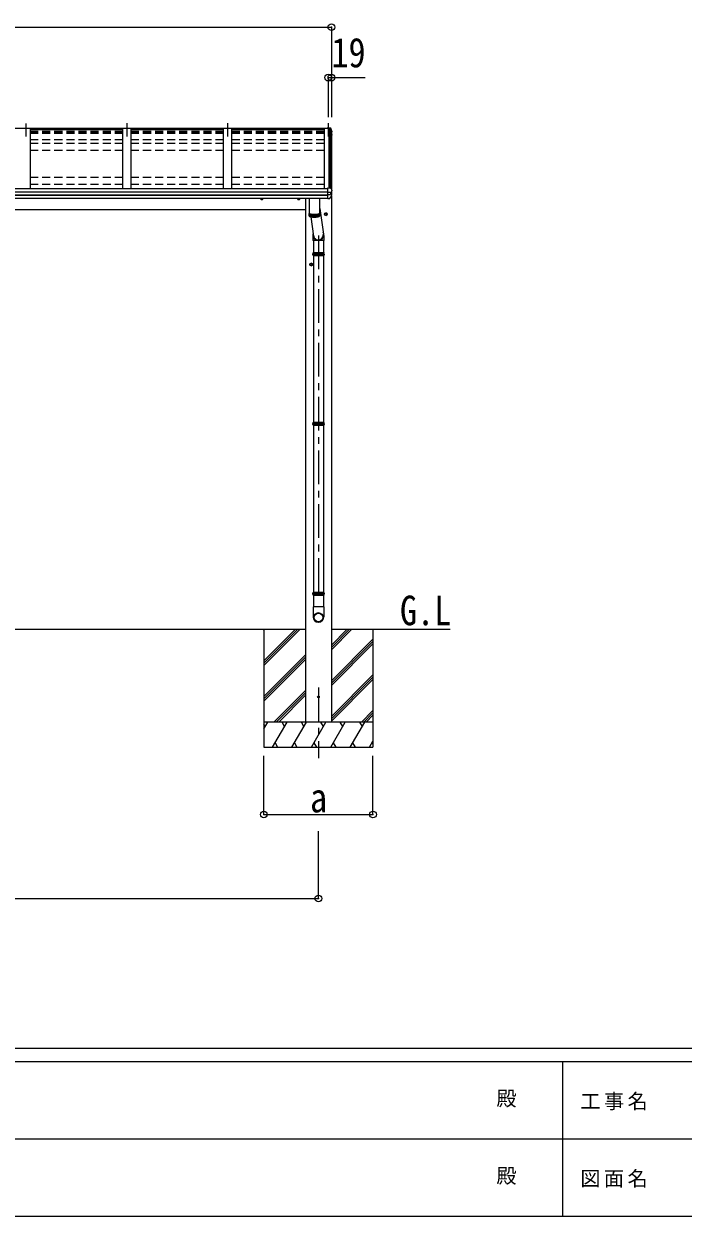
# Model space of a CAD drawing. Units: millimetres at full size, sheet at 1:40; details may follow other scales. Extents: x -11243 to 11243, y -7760 to 7760.
# Drawn here: x -3807 to 119, y -7760 to -665 of the extents above; entities that cross this region are included whole.
import ezdxf
from ezdxf.enums import TextEntityAlignment as Align

# ---------------------------------------------------------------- set-up
doc = ezdxf.new("R2010")
doc.units = ezdxf.units.MM
doc.header["$LTSCALE"] = 40
doc.header["$PDMODE"] = 32
doc.header["$PDSIZE"] = 40
doc.linetypes.add('CHAIN1', pattern=[8, 5, -1, 1, -1])
doc.linetypes.add('DASHED1', pattern=[1.8, 1.2, -0.6])
for name, color, linetype, lineweight in [('0-0_0', 7, 'Continuous', 9), ('0-1_本体', 5, 'CHAIN1', 9), ('0-3_ELV2', 4, 'Continuous', 9), ('0-6_OTH_LINE', 6, 'Continuous', 9), ('0-7_SHAPE', 4, 'Continuous', 9), ('0-9_OUTLINE', 7, 'Continuous', 9), ('F-0_240', 7, 'Continuous', 9)]:
    doc.layers.add(name, color=color, linetype=linetype, lineweight=lineweight)
doc.styles.add('ＭＳ ゴシック', font='')
doc.styles.get('ＭＳ ゴシック').set_extended_font_data('MS Gothic')

msp = doc.modelspace()

# ---------------------------------------------------------------- linework, layer by layer
at = {"layer": '0-0_0'}
for p, q in [((-2129.64, -4269.81), (-7258.64, -4269.81)), ((-2377.64, -4269.81), (-2377.64, -4969.81)), ((-2377.64, -4455.79), (-2191.66, -4269.81)), ((-2377.64, -4469.93), (-2177.52, -4269.81)), ((-2377.64, -4484.07), (-2163.38, -4269.81)), ((-2377.64, -4271.94), (-2375.51, -4269.81)), ((-1268.02, -4269.81), (-1975.64, -4269.81)), ((-1975.64, -4390.44), (-1855.01, -4269.81)), ((-1975.64, -4376.3), (-1869.15, -4269.81)), ((-1975.64, -4362.16), (-1883.3, -4269.81)), ((-1975.64, -4574.29), (-1727.64, -4326.29)), ((-1727.64, -4269.81), (-1727.64, -4969.81)), ((-1975.64, -4588.43), (-1727.64, -4340.43)), ((-1975.64, -4602.57), (-1727.64, -4354.57)), ((-2377.64, -4667.92), (-2129.64, -4419.92)), ((-2377.64, -4682.06), (-2129.64, -4434.06)), ((-2377.64, -4696.2), (-2129.64, -4448.2)), ((-1975.64, -4786.42), (-1727.64, -4538.42)), ((-1975.64, -4800.56), (-1727.64, -4552.56)), ((-1975.64, -4814.7), (-1727.64, -4566.7)), ((-2317.4, -4819.81), (-2129.64, -4632.05)), ((-2303.26, -4819.81), (-2129.64, -4646.19)), ((-2289.12, -4819.81), (-2129.64, -4660.34)), ((-1796.9, -4819.81), (-1727.64, -4750.55)), ((-1727.64, -4819.81), (-2377.64, -4819.81)), ((-2377.64, -4859.9), (-2354.49, -4819.81)), ((-2325.63, -4969.81), (-2239.02, -4819.81)), ((-2254.02, -4845.79), (-2269.03, -4819.81)), ((-2210.16, -4969.81), (-2123.55, -4819.81)), ((-2138.55, -4845.79), (-2153.56, -4819.81)), ((-2094.69, -4969.81), (-2008.08, -4819.81)), ((-2023.08, -4845.79), (-2038.09, -4819.81)), ((-1979.22, -4969.81), (-1892.61, -4819.81)), ((-1907.61, -4845.79), (-1922.61, -4819.81)), ((-1863.75, -4969.81), (-1777.14, -4819.81)), ((-1807.14, -4819.81), (-1792.14, -4845.79)), ((-1782.76, -4819.81), (-1727.64, -4764.69)), ((-1768.62, -4819.81), (-1727.64, -4778.84)), ((-2369.49, -4845.79), (-2377.64, -4831.68)), ((-2310.63, -4943.83), (-2295.63, -4969.81)), ((-2195.16, -4943.83), (-2180.16, -4969.81)), ((-2079.69, -4943.83), (-2064.69, -4969.81)), ((-1964.22, -4943.83), (-1949.22, -4969.81)), ((-1848.75, -4943.83), (-1833.75, -4969.81)), ((-1748.28, -4969.81), (-1727.64, -4934.07)), ((-1733.28, -4943.83), (-1727.64, -4953.59)), ((-2377.64, -4969.81), (-1727.64, -4969.81))]:
    msp.add_line(p, q, dxfattribs=at)
at = {"layer": '0-0_0', "linetype": 'DASHED1'}
msp.add_line((-1975.64, -4819.81), (-2129.64, -4819.81), dxfattribs=at)
at = {"layer": '0-1_本体'}
for p, q in [((-3794.14, -1256.82), (-3794.14, -1336.08)), ((-3194.14, -1256.43), (-3194.14, -1335.69)), ((-2594.14, -1256.43), (-2594.14, -1335.69)), ((-1994.14, -1256.43), (-1994.14, -1335.69)), ((-2052.64, -1923.91), (-2052.64, -4068.52)), ((-2052.64, -4613.86), (-2052.64, -5034.94))]:
    msp.add_line(p, q, dxfattribs=at)
at = {"layer": '0-3_ELV2'}
for p, q in [((-3769.14, -1287.99), (-3819.14, -1287.99)), ((-3769.14, -1287.99), (-3769.14, -1644.25)), ((-3769.14, -1293.39), (-3219.14, -1293.39)), ((-3169.14, -1287.99), (-3219.14, -1287.99)), ((-3219.14, -1287.99), (-3219.14, -1644.25)), ((-3169.14, -1287.99), (-3169.14, -1644.25)), ((-3169.14, -1293.39), (-2619.14, -1293.39)), ((-2569.14, -1287.99), (-2619.14, -1287.99)), ((-2619.14, -1287.99), (-2619.14, -1644.25)), ((-2569.14, -1287.99), (-2569.14, -1644.25)), ((-2569.14, -1293.39), (-2019.14, -1293.39)), ((-1982.26, -1287.99), (-2019.14, -1287.99)), ((-2019.14, -1287.99), (-2019.14, -1644.25)), ((-1997.14, -1284.71), (-1997.14, -1281.85)), ((-1997.14, -1281.85), (-1982.98, -1282.62)), ((-1994.14, -1284.71), (-1997.14, -1284.71)), ((-1994.14, -1284.71), (-1994.14, -1287.94)), ((-1994.14, -1287.99), (-1994.14, -1284.71)), ((-1994.14, -1286.95), (-1983.31, -1287.56)), ((-1983.31, -1287.94), (-1994.14, -1287.94)), ((-1987.84, -1641.67), (-1987.84, -1287.99)), ((-1983.31, -1287.56), (-1982.94, -1285.08)), ((-1983.31, -1287.56), (-1983.31, -1287.98)), ((-1983.16, -1287.77), (-1982.94, -1286.28)), ((-1981.97, -1287.83), (-1983.16, -1287.77)), ((-1975.14, -1306.54), (-1982.26, -1287.99)), ((-1982.14, -1288.31), (-1982.14, -1636.3)), ((-1975.14, -1306.54), (-1975.14, -1650.82)), ((-1975.14, -1307.57), (-1974.58, -1307.46)), ((-1975.14, -1307.92), (-1974.58, -1307.81)), ((-1973.72, -1309.17), (-1975.14, -1309.45)), ((-1975.14, -1321.23), (-1974, -1321.37)), ((-1975.14, -1325.24), (-1973.32, -1325.6)), ((-1974.29, -1326.93), (-1975.14, -1326.77)), ((-1972.67, -1303.88), (-1972.67, -1307.9)), ((-1972.31, -1322.49), (-1972.3, -1322.55)), ((-1972.27, -1322.82), (-1972.27, -1326.87)), ((-7391.14, -1644.25), (-1997.14, -1644.25)), ((-7391.14, -1663.78), (-1997.14, -1663.78)), ((-7391.14, -1664.68), (-1997.14, -1664.68)), ((-7391.14, -1681.92), (-1997.14, -1681.92)), ((-7391.14, -1683.88), (-1997.14, -1683.88)), ((-7391.14, -1701.9), (-1997.14, -1701.9)), ((-2129.64, -1701.9), (-2129.64, -4819.81)), ((-1997.14, -1704.7), (-1997.14, -1641.22)), ((-1997.14, -1666.53), (-1982.35, -1666.63)), ((-1997.14, -1680.39), (-1982.35, -1680.19)), ((-1980.69, -1666.54), (-1974.32, -1665.75)), ((-1980.14, -1666.47), (-1980.14, -1680.26)), ((-1980.14, -1674.25), (-1972.91, -1675.66)), ((-1975.64, -1689.32), (-1975.64, -4819.81)), ((-1975.14, -1665.85), (-1975.14, -1675.22)), ((-1973.44, -1665.6), (-1973.45, -1665.6)), ((-1973.44, -1665.6), (-1973.37, -1665.59)), ((-1972.57, -1664.61), (-1972.57, -1658.1)), ((-1972.1, -1683.16), (-1972.1, -1676.64)), ((-7258.64, -1769.81), (-2129.64, -1769.81)), ((-1997.14, -1704.7), (-1985.56, -1704.07)), ((-1984.77, -1703.61), (-1984.78, -1703.62))]:
    msp.add_line(p, q, dxfattribs=at)
at = {"layer": '0-3_ELV2', "linetype": 'DASHED1'}
for p, q in [((-3769.14, -1303.51), (-3219.14, -1303.51)), ((-3769.14, -1308.35), (-3219.14, -1308.35)), ((-3769.14, -1309.89), (-3219.14, -1309.89)), ((-3769.14, -1311.85), (-3219.14, -1311.85)), ((-3769.14, -1315.62), (-3219.14, -1315.62)), ((-3169.14, -1303.51), (-2619.14, -1303.51)), ((-3169.14, -1308.35), (-2619.14, -1308.35)), ((-3169.14, -1309.89), (-2619.14, -1309.89)), ((-3169.14, -1311.85), (-2619.14, -1311.85)), ((-3169.14, -1315.62), (-2619.14, -1315.62)), ((-2569.14, -1303.51), (-2019.14, -1303.51)), ((-2569.14, -1308.35), (-2019.14, -1308.35)), ((-2569.14, -1309.89), (-2019.14, -1309.89)), ((-2569.14, -1311.85), (-2019.14, -1311.85)), ((-2569.14, -1315.62), (-2019.14, -1315.62)), ((-3769.14, -1352.93), (-3219.14, -1352.93)), ((-3769.14, -1374.09), (-3219.14, -1374.09)), ((-3769.14, -1416.6), (-3219.14, -1416.6)), ((-3169.14, -1352.93), (-2619.14, -1352.93)), ((-3169.14, -1374.09), (-2619.14, -1374.09)), ((-3169.14, -1416.6), (-2619.14, -1416.6)), ((-2569.14, -1352.93), (-2019.14, -1352.93)), ((-2569.14, -1374.09), (-2019.14, -1374.09)), ((-2569.14, -1416.6), (-2019.14, -1416.6)), ((-3769.14, -1576.87), (-3219.14, -1576.87)), ((-3769.14, -1619.39), (-3219.14, -1619.39)), ((-3169.14, -1576.87), (-2619.14, -1576.87)), ((-3169.14, -1619.39), (-2619.14, -1619.39)), ((-2569.14, -1576.87), (-2019.14, -1576.87)), ((-2569.14, -1619.39), (-2019.14, -1619.39))]:
    msp.add_line(p, q, dxfattribs=at)
at = {"layer": '0-3_ELV2'}
for points in [[(-7394.14, -1287.99), (-7394.14, -1284.71), (-1994.14, -1284.71)], [(-1997.14, -1284.28), (-1982.94, -1285.08), (-1982.94, -1286.28), (-1981.82, -1286.34)], [(-1983.25, -1287.98), (-1983.16, -1287.42), (-1983.16, -1287.77)], [(-1980.34, -1283.83), (-1976.09, -1294.44), (-1972.74, -1303.39), (-1972.68, -1303.66), (-1972.67, -1303.72)], [(-1980.34, -1287.4), (-1979.34, -1289.89), (-1978.36, -1292.39), (-1977.39, -1294.89), (-1976.43, -1297.39), (-1975.49, -1299.9), (-1974.56, -1302.42), (-1973.64, -1304.94), (-1972.74, -1307.46)], [(-1972.44, -1327.51), (-1973.9, -1330.06), (-1975.14, -1332.18)], [(-1972.68, -1303.72), (-1972.67, -1303.83), (-1972.67, -1303.88)], [(-1972.3, -1322.51), (-1972.27, -1322.68), (-1972.27, -1322.82)], [(-2390.13, -1709.6), (-2396.63, -1705.85), (-2396.63, -1701.9)], [(-2390.13, -1709.6), (-2383.63, -1705.85), (-2383.63, -1701.9)], [(-2170.14, -1709.6), (-2176.64, -1705.85), (-2176.64, -1701.9)], [(-2170.14, -1709.6), (-2163.64, -1705.85), (-2163.64, -1701.9)], [(-1997.14, -1641.22), (-1983.14, -1641.9), (-1983.14, -1636.25), (-1981.38, -1636.34)], [(-1980.69, -1666.54), (-1980.94, -1666.56), (-1981.09, -1666.58)], [(-1980.5, -1636.97), (-1979.47, -1639.55), (-1978.45, -1642.14), (-1977.44, -1644.73), (-1976.45, -1647.33), (-1975.47, -1649.93), (-1974.51, -1652.54), (-1973.56, -1655.15), (-1972.63, -1657.77)], [(-1975.92, -1665.83), (-1974.68, -1665.78), (-1973.45, -1665.6)], [(-1972.63, -1657.77), (-1972.58, -1657.98), (-1972.57, -1658.1)], [(-2008.64, -1804.6), (-2015.14, -1800.85), (-2015.14, -1793.35), (-2008.64, -1789.59)], [(-2008.64, -1804.6), (-2002.14, -1800.85), (-2002.14, -1793.35), (-2008.64, -1789.59)], [(-2095.64, -2104.6), (-2102.14, -2100.85), (-2102.14, -2093.35), (-2095.64, -2089.59)], [(-2095.64, -2104.6), (-2089.14, -2100.85), (-2089.14, -2093.35), (-2095.64, -2089.59)]]:
    msp.add_lwpolyline(points, dxfattribs=at)
for centre, radius in [((-2008.64, -1797.1), 8.5), ((-2008.64, -1797.1), 7.7), ((-2008.64, -1797.1), 6.5), ((-2095.64, -2097.1), 8.5), ((-2095.64, -2097.1), 7.7), ((-2095.64, -2097.1), 6.5), ((-2052.64, -4669.81), 5)]:
    msp.add_circle(centre, radius, dxfattribs=at)
for centre, radius, start, end in [((-1982.56, -1285.21), 2.62, 31.83445, 99.24), ((-1981.98, -1288.13), 0.3, 21.99494, 87.04231), ((-1981.91, -1288.04), 1.7, 22.00225, 87.0423), ((-2444.08, -1474.39), 498.52, 19.56907, 21.95354), ((-2406.9, -1078.61), 499.04, 329.90411, 330.14673), ((-2406.9, -1078.96), 499.04, 329.90411, 330.14673), ((-1974.63, -1307.17), 0.3, 280.95393, 327.06409), ((-1974.63, -1307.52), 0.299, 280.88931, 19.51522), ((-1974.35, -1327.23), 0.299, 330.19129, 79.12168), ((-1974.02, -1323.7), 2.32, 60.30373, 87.34859), ((-1973.96, -1307.9), 1.3, 280.88938, 19.44863), ((-1973.57, -1322.78), 1.3, 10.02543, 80.23195), ((-1973.56, -1326.87), 1.3, 330.27138, 79.1216), ((-2390.13, -1702.1), 8.5, 178.68472, 1.31528), ((-2390.13, -1702.1), 7.7, 178.54804, 1.45196), ((-2390.13, -1702.1), 6.5, 178.27976, 1.72024), ((-2170.14, -1702.1), 8.5, 178.68482, 1.31518), ((-2170.14, -1702.1), 7.7, 178.54815, 1.45185), ((-2170.14, -1702.1), 6.5, 178.27991, 1.72009), ((-2367.04, -1449.46), 459.05, 326.38357, 329.32444), ((-1981.43, -1637.34), 1, 22.05378, 87.04045), ((-1979.8, -1663.91), 16.37, 265.48312, 268.58725), ((-1973.57, -1664.61), 1, 281.45361, 0), ((-1973.1, -1676.64), 0.998, 0.05121, 79.086), ((-1973.1, -1683.16), 1, 329.32149, 0), ((-1985.61, -1703.07), 1, 273.10735, 326.38063)]:
    msp.add_arc(centre, radius, start, end, dxfattribs=at)
for centre, major_axis, ratio, start_param, end_param in [((-1980.99, -1659.02), (-9.96, -2.12), 0.734427, 1.2806875, 1.4059912), ((-1980.99, -1687.79), (-9.97, 1.96), 0.736539, 4.8664216, 4.9917253), ((-1981.14, -1680.07), (-1, 0.195), 0.067217, 2.8005545, 3.1546872)]:
    msp.add_ellipse(centre, major_axis=major_axis, ratio=ratio, start_param=start_param, end_param=end_param, dxfattribs=at)
at = {"layer": '0-6_OTH_LINE'}
for p, q in [((-7413.14, -684.71), (-1975.14, -684.71)), ((-1975.14, -684.71), (-1975.14, -1220.18)), ((-1994.14, -984.71), (-1994.14, -1220.18)), ((-1994.14, -984.71), (-1975.14, -984.71)), ((-1975.14, -984.71), (-1975.14, -1220.18)), ((-1975.14, -984.71), (-1774.92, -984.71)), ((-2377.64, -5369.79), (-2377.64, -5019.81)), ((-1727.64, -5369.79), (-1727.64, -5019.81)), ((-2377.64, -5369.79), (-1727.64, -5369.79)), ((-2052.64, -5869.81), (-2052.64, -5469.81)), ((-7335.64, -5869.81), (-2052.64, -5869.81))]:
    msp.add_line(p, q, dxfattribs=at)
for p in [(-1975.14, -684.71), (-1994.14, -984.71), (-1975.14, -984.71), (-2377.64, -5369.79), (-1727.64, -5369.79), (-2052.64, -5869.81)]:
    msp.add_point(p, dxfattribs=at)
at = {"layer": '0-9_OUTLINE'}
for p, q in [((-2108.64, -1701.9), (-2108.64, -1790.01)), ((-2044.64, -1790.01), (-2044.64, -1701.9)), ((-2044.64, -1762.77), (-2022.99, -1916)), ((-2108.64, -1790.98), (-2108.64, -1806.43)), ((-2108.06, -1807.98), (-2108.06, -1792.53)), ((-2106.83, -1793.71), (-2106.83, -1809.17)), ((-2105.01, -1810.26), (-2105.01, -1794.8)), ((-2102.65, -1795.8), (-2102.65, -1811.26)), ((-2099.78, -1812.15), (-2099.78, -1796.7)), ((-2098.34, -1812.52), (-2081, -1927.65)), ((-2096.46, -1812.93), (-2096.46, -1797.48)), ((-2092.76, -1798.13), (-2092.76, -1813.58)), ((-2088.74, -1798.64), (-2088.74, -1814.09)), ((-2084.5, -1799), (-2084.5, -1814.45)), ((-2080.1, -1799.2), (-2080.1, -1814.66)), ((-2075.64, -1799.25), (-2075.64, -1814.7)), ((-2071.2, -1799.13), (-2071.2, -1814.59)), ((-2066.87, -1798.86), (-2066.87, -1814.31)), ((-2062.73, -1798.43), (-2062.73, -1813.88)), ((-2058.86, -1797.86), (-2058.86, -1813.31)), ((-2055.34, -1797.15), (-2055.34, -1812.61)), ((-2052.24, -1796.33), (-2052.24, -1811.79)), ((-2049.62, -1795.41), (-2049.62, -1810.86)), ((-2047.52, -1794.41), (-2047.52, -1809.86)), ((-2046, -1793.35), (-2046, -1808.81)), ((-2044.64, -1806.43), (-2044.64, -1790.98)), ((-2086.03, -1923.39), (-2086.03, -1954.98)), ((-2020.04, -1954.98), (-2086.03, -1954.98)), ((-2082.64, -1954.98), (-2082.64, -2025.85)), ((-2022.64, -1954.98), (-2022.64, -2025.85)), ((-2020.04, -1923.81), (-2020.04, -1954.98)), ((-2090.64, -2034.85), (-2014.64, -2034.85)), ((-2085.25, -2027.85), (-2020.04, -2027.85)), ((-2085.25, -2041.85), (-2020.04, -2041.85)), ((-2084.64, -2025.85), (-2020.64, -2025.85)), ((-2084.64, -2025.85), (-2084.64, -2027.85)), ((-2084.64, -2041.85), (-2084.64, -2043.85)), ((-2084.64, -2043.85), (-2020.64, -2043.85)), ((-2082.64, -2043.85), (-2082.64, -3035.82)), ((-2022.64, -2043.85), (-2022.64, -3035.82)), ((-2020.64, -2025.85), (-2020.64, -2027.85)), ((-2020.64, -2041.85), (-2020.64, -2043.85)), ((-2090.64, -3044.82), (-2014.64, -3044.82)), ((-2085.25, -3037.82), (-2020.04, -3037.82)), ((-2084.64, -3035.82), (-2020.64, -3035.82)), ((-2084.64, -3035.82), (-2084.64, -3037.82)), ((-2020.64, -3035.82), (-2020.64, -3037.82)), ((-2085.25, -3051.82), (-2020.04, -3051.82)), ((-2084.64, -3051.82), (-2084.64, -3053.82)), ((-2084.64, -3053.82), (-2020.64, -3053.82)), ((-2082.64, -3053.82), (-2082.64, -4045.8)), ((-2022.64, -3053.82), (-2022.64, -4045.8)), ((-2020.64, -3051.82), (-2020.64, -3053.82)), ((-2090.64, -4054.8), (-2014.64, -4054.8)), ((-2085.25, -4047.8), (-2020.04, -4047.8)), ((-2085.25, -4061.8), (-2020.04, -4061.8)), ((-2084.64, -4045.8), (-2020.64, -4045.8)), ((-2084.64, -4045.8), (-2084.64, -4047.8)), ((-2084.64, -4061.8), (-2084.64, -4063.8)), ((-2084.64, -4063.8), (-2020.64, -4063.8)), ((-2082.64, -4063.8), (-2082.64, -4134.8)), ((-2022.64, -4063.8), (-2022.64, -4134.8)), ((-2020.64, -4045.8), (-2020.64, -4047.8)), ((-2020.64, -4061.8), (-2020.64, -4063.8)), ((-2020.79, -4134.8), (-2084.49, -4134.8)), ((-2084.49, -4134.8), (-2084.49, -4194.07)), ((-2020.79, -4134.8), (-2020.79, -4194.07))]:
    msp.add_line(p, q, dxfattribs=at)
for points in [[(-2108.64, -1790.01), (-2108.64, -1790.15), (-2108.53, -1790.71), (-2108.27, -1791.26), (-2107.87, -1791.81), (-2107.33, -1792.36), (-2106.65, -1792.89), (-2105.83, -1793.4), (-2104.88, -1793.91), (-2103.8, -1794.39), (-2102.59, -1794.86), (-2101.27, -1795.3), (-2099.84, -1795.72), (-2098.29, -1796.11), (-2096.65, -1796.47), (-2094.92, -1796.81), (-2093.11, -1797.11), (-2091.22, -1797.38), (-2089.26, -1797.62), (-2087.25, -1797.82), (-2085.19, -1797.99), (-2083.08, -1798.12), (-2080.95, -1798.22), (-2078.8, -1798.27), (-2076.64, -1798.29)], [(-2108.59, -1790.49), (-2108.6, -1790.56), (-2108.64, -1791.12), (-2108.53, -1791.67), (-2108.27, -1792.23), (-2107.87, -1792.78), (-2107.33, -1793.32), (-2106.65, -1793.85), (-2105.83, -1794.37), (-2104.88, -1794.87), (-2103.8, -1795.36), (-2102.59, -1795.82), (-2101.27, -1796.26), (-2099.84, -1796.68), (-2098.29, -1797.07), (-2096.65, -1797.44), (-2094.92, -1797.77), (-2093.11, -1798.08), (-2091.22, -1798.35), (-2089.26, -1798.59), (-2087.25, -1798.79), (-2085.19, -1798.96), (-2083.08, -1799.09), (-2080.95, -1799.18), (-2078.8, -1799.24), (-2076.64, -1799.26)], [(-2108.64, -1806.43), (-2108.64, -1806.57), (-2108.53, -1807.13), (-2108.27, -1807.68), (-2107.87, -1808.23), (-2107.33, -1808.78), (-2106.65, -1809.31), (-2105.83, -1809.82), (-2104.88, -1810.33), (-2103.8, -1810.81), (-2102.59, -1811.28), (-2101.27, -1811.72), (-2099.84, -1812.14), (-2098.29, -1812.53), (-2096.65, -1812.89), (-2094.92, -1813.23), (-2093.11, -1813.53), (-2091.22, -1813.8), (-2089.26, -1814.04), (-2087.25, -1814.24), (-2085.19, -1814.41), (-2083.08, -1814.54), (-2080.95, -1814.64), (-2078.8, -1814.69), (-2076.64, -1814.71)], [(-2106.94, -1792.68), (-2106.49, -1793.14), (-2105.85, -1793.66), (-2105.08, -1794.17), (-2104.17, -1794.67), (-2103.13, -1795.14), (-2101.97, -1795.6), (-2100.69, -1796.04), (-2099.3, -1796.45), (-2097.8, -1796.84), (-2096.21, -1797.2), (-2094.52, -1797.53), (-2092.75, -1797.83), (-2090.9, -1798.1), (-2088.99, -1798.33), (-2087.02, -1798.54), (-2085.01, -1798.7), (-2082.95, -1798.83), (-2080.86, -1798.92), (-2078.76, -1798.98), (-2076.64, -1799)], [(-2076.64, -1798.29), (-2074.48, -1798.27), (-2072.33, -1798.22), (-2070.2, -1798.12), (-2068.1, -1797.99), (-2066.04, -1797.82), (-2064.02, -1797.62), (-2062.07, -1797.38), (-2060.18, -1797.11), (-2058.36, -1796.81), (-2056.63, -1796.47), (-2054.99, -1796.11), (-2053.45, -1795.72), (-2052.01, -1795.3), (-2050.69, -1794.86), (-2049.49, -1794.39), (-2048.41, -1793.91), (-2047.45, -1793.4), (-2046.63, -1792.89), (-2045.95, -1792.36), (-2045.41, -1791.81), (-2045.01, -1791.26), (-2044.76, -1790.71), (-2044.65, -1790.15), (-2044.64, -1790.01)], [(-2076.64, -1799.26), (-2074.48, -1799.24), (-2072.33, -1799.18), (-2070.2, -1799.09), (-2068.1, -1798.96), (-2066.04, -1798.79), (-2064.02, -1798.59), (-2062.07, -1798.35), (-2060.18, -1798.08), (-2058.36, -1797.77), (-2056.63, -1797.44), (-2054.99, -1797.07), (-2053.45, -1796.68), (-2052.01, -1796.26), (-2050.69, -1795.82), (-2049.49, -1795.36), (-2048.41, -1794.87), (-2047.45, -1794.37), (-2046.63, -1793.85), (-2045.95, -1793.32), (-2045.41, -1792.78), (-2045.01, -1792.23), (-2044.76, -1791.67), (-2044.65, -1791.12), (-2044.68, -1790.56), (-2044.7, -1790.49)], [(-2076.64, -1799), (-2074.53, -1798.98), (-2072.42, -1798.92), (-2070.34, -1798.83), (-2068.28, -1798.7), (-2066.26, -1798.54), (-2064.29, -1798.33), (-2062.38, -1798.1), (-2060.54, -1797.83), (-2058.77, -1797.53), (-2057.08, -1797.2), (-2055.48, -1796.84), (-2053.99, -1796.45), (-2052.6, -1796.04), (-2051.32, -1795.6), (-2050.16, -1795.14), (-2049.12, -1794.67), (-2048.21, -1794.17), (-2047.43, -1793.66), (-2046.79, -1793.14), (-2046.35, -1792.68)], [(-2076.64, -1814.71), (-2074.48, -1814.69), (-2072.33, -1814.64), (-2070.2, -1814.54), (-2068.1, -1814.41), (-2066.04, -1814.24), (-2064.02, -1814.04), (-2062.07, -1813.8), (-2060.18, -1813.53), (-2058.36, -1813.23), (-2056.63, -1812.89), (-2054.99, -1812.53), (-2053.45, -1812.14), (-2052.01, -1811.72), (-2050.69, -1811.28), (-2049.49, -1810.81), (-2048.41, -1810.33), (-2047.45, -1809.82), (-2046.63, -1809.31), (-2045.95, -1808.78), (-2045.41, -1808.23), (-2045.01, -1807.68), (-2044.76, -1807.13), (-2044.65, -1806.57), (-2044.64, -1806.43)]]:
    msp.add_lwpolyline(points, dxfattribs=at)
for centre, radius, start, end in [((-2058.39, -2034.85), 27.75, 165.38919, 194.61079), ((-2046.89, -2034.85), 27.75, 0, 14.61083), ((-2046.89, -2034.85), 27.75, 345.38917, 0), ((-2058.39, -3044.82), 27.75, 165.38919, 194.61079), ((-2046.89, -3044.82), 27.75, 0, 14.61083), ((-2046.89, -3044.82), 27.75, 345.38917, 0), ((-2058.39, -4054.8), 27.75, 165.38919, 194.61079), ((-2046.89, -4054.8), 27.75, 0, 14.61083), ((-2046.89, -4054.8), 27.75, 345.38917, 0), ((-2053.49, -4194.07), 31, 180, 270), ((-2051.79, -4194.07), 31, 270, 0)]:
    msp.add_arc(centre, radius, start, end, dxfattribs=at)
for centre, major_axis, ratio, start_param, end_param in [((-2053.03, -1920.3), (-33, -3.09), 0.972144, 5.8034438, 9.8593375), ((-2052.97, -1920.3), (-2.75, 29.4), 0.995638, 1.5707963, 4.7150999)]:
    msp.add_ellipse(centre, major_axis=major_axis, ratio=ratio, start_param=start_param, end_param=end_param, dxfattribs=at)
for major_axis in [(-28.29, 0), (-25.83, 0)]:
    msp.add_ellipse((-2052.64, -4196.89), major_axis=major_axis, ratio=0.996195, dxfattribs=at)
at = {"layer": 'F-0_240', "color": 5}
for p, q in [((-11242.74, -6760), (10677.26, -6760)), ((-11242.74, -6840), (7121.58, -6840)), ((-598.42, -6840), (-598.42, -7760)), ((-4598.42, -7300), (3601.58, -7300)), ((-11242.74, -7760), (10677.26, -7760))]:
    msp.add_line(p, q, dxfattribs=at)

# ---------------------------------------------------------------- texts
at = {"layer": '0-6_OTH_LINE', "color": 7, "style": 'ＭＳ ゴシック', "width": 0.85}
for s, p in [('19', (-1975.24, -976.3)), ('a', (-2102.64, -5409.79))]:
    msp.add_text(s, height=176, dxfattribs=at).set_placement(p, align=Align.BOTTOM_LEFT)
at = {"layer": '0-7_SHAPE', "color": 7, "style": 'ＭＳ ゴシック', "width": 0.85}
msp.add_text('G.L', height=176, dxfattribs=at).set_placement((-1567.04, -4296.09), align=Align.BOTTOM_LEFT)
at = {"layer": 'F-0_240', "style": 'ＭＳ ゴシック'}
for p in [(-992.7, -7130), (-992.7, -7590)]:
    msp.add_text('殿', height=87.98, dxfattribs=at).set_placement(p, align=Align.BOTTOM_LEFT)
at = {"layer": 'F-0_240', "char_height": 87.98, "attachment_point": 7, "style": 'ＭＳ ゴシック'}
for s, insert in [('\\T1.17;工事名', (-492.95, -7130)), ('\\T1.17;図面名', (-492.95, -7590))]:
    msp.add_mtext(s, dxfattribs=dict(at, insert=insert))

doc.saveas('drawing.dxf')
